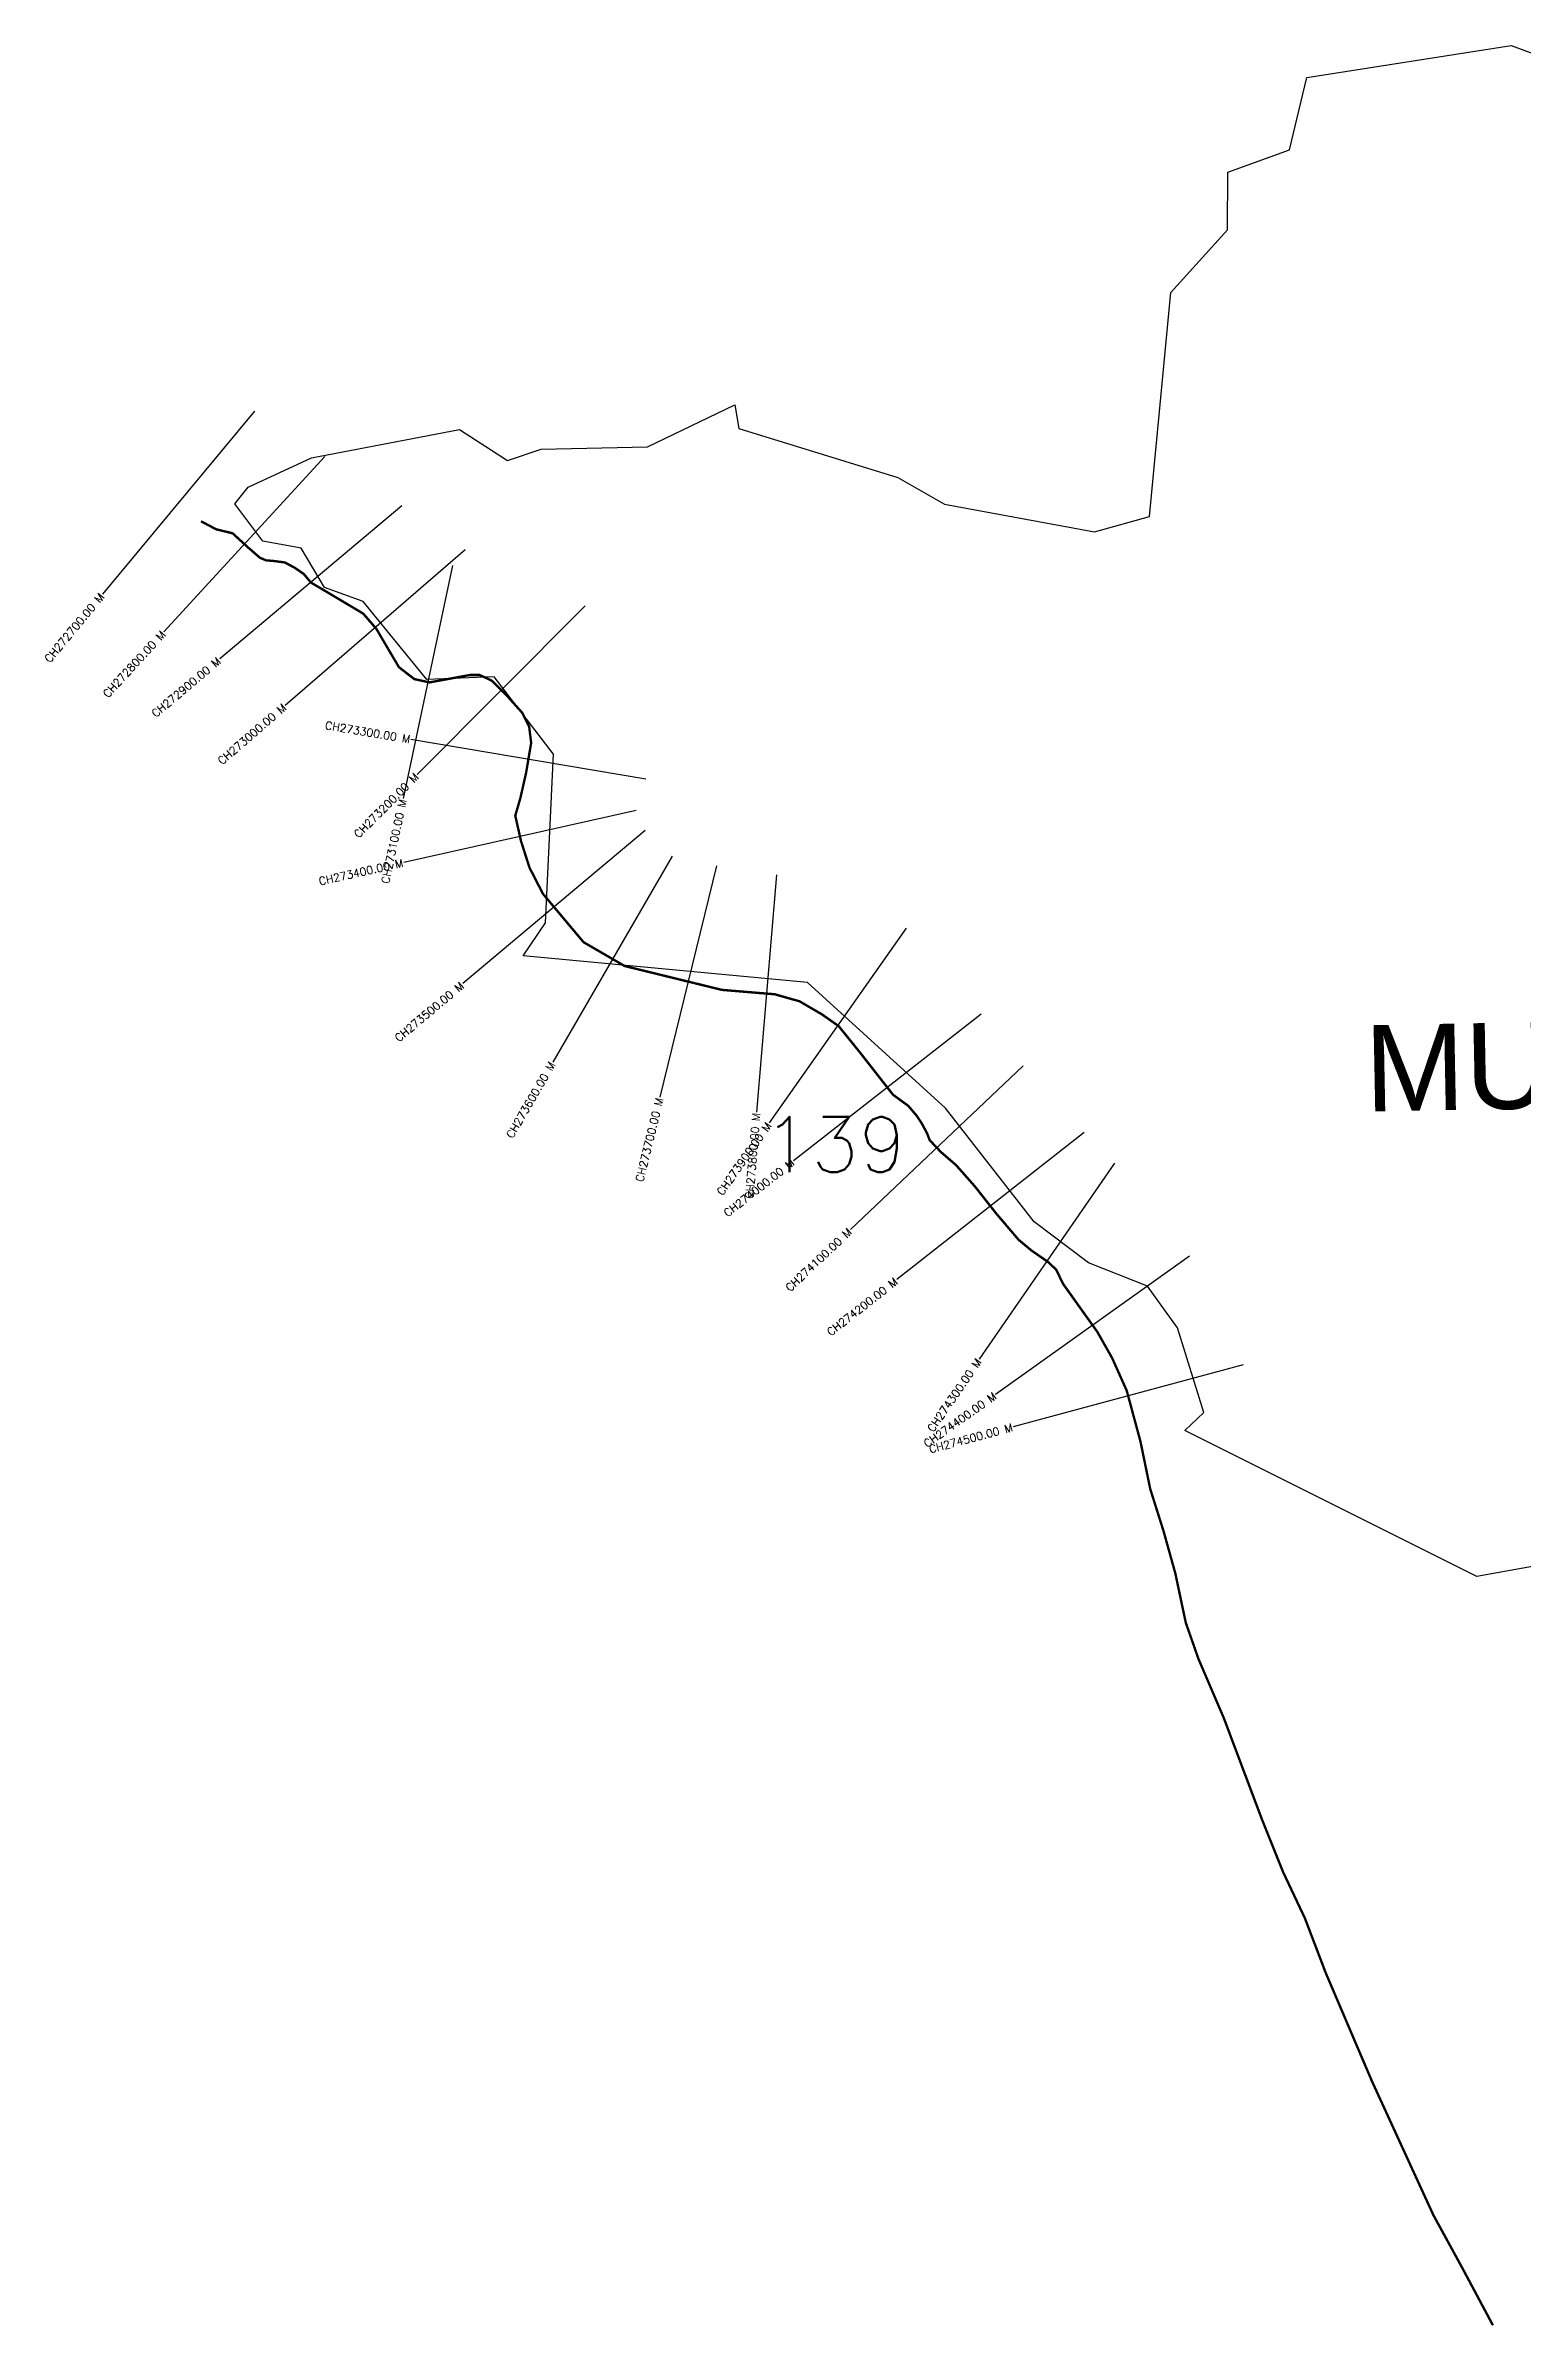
# Model space of a CAD drawing. Header units: metres. Extents: x 282315 to 285881, y 2027197 to 2030340.
# Drawn here: x 282315 to 284175, y 2027197 to 2030072 of the extents above; entities that cross this region are included whole.
import ezdxf
from ezdxf.enums import TextEntityAlignment as Align

# ---------------------------------------------------------------- set-up
doc = ezdxf.new("R2010")
doc.units = ezdxf.units.M
for name, color, linetype in [('CS', 134, 'Continuous'), ('CSMark', 6, 'Continuous'), ('NATURALLY PROTECTED', 3, 'Continuous'), ('village', 3, 'Continuous'), ('VILLAGE NAME', 250, 'Continuous')]:
    doc.layers.add(name, color=color, linetype=linetype)
doc.styles.get("Standard").update_dxf_attribs({"font": 'simplex.shx'})

msp = doc.modelspace()

# ---------------------------------------------------------------- linework, layer by layer
at = {"layer": 'CS'}
for p, q in [((282578.1, 2029611), (282386.3, 2029380.4)), ((282666.7, 2029553.8), (282463.8, 2029332.8)), ((282763.7, 2029491.6), (282534.1, 2029298.6)), ((282843.4, 2029436.3), (282616.6, 2029240)), ((282827.2, 2029416.3), (282765, 2029122.9)), ((282994.6, 2029365.7), (282782.9, 2029153.2)), ((283070.8, 2029147.3), (282775, 2029197.2)), ((283058.6, 2029107.7), (282765.9, 2029042.1)), ((283070.2, 2029082.3), (282840.4, 2028889.5)), ((283104.2, 2029050.2), (282953.7, 2028790.7)), ((283159.9, 2029037.8), (283088.5, 2028746.4)), ((283235.3, 2029026.4), (283210.2, 2028727.5)), ((283398.8, 2028959.5), (283226.4, 2028714)), ((283493.2, 2028851.2), (283256.9, 2028666.2)), ((283546.3, 2028785.8), (283328.6, 2028579.5)), ((283622.8, 2028701.8), (283386.9, 2028516.5)), ((283661.1, 2028663.3), (283490.8, 2028416.3)), ((283755.8, 2028546), (283511.5, 2028371.8)), ((283823.2, 2028408.9), (283533.6, 2028330.9))]:
    msp.add_line(p, q, dxfattribs=at)
at = {"layer": 'NATURALLY PROTECTED', "const_width": 3, "flags": 128}
msp.add_lwpolyline([(282510.5, 2029472.2), (282529.6, 2029462), (282550.3, 2029457), (282570.3, 2029438.7), (282584.8, 2029426.1), (282592.6, 2029422.9), (282603, 2029422), (282616.2, 2029420.2), (282628.5, 2029413.6), (282640, 2029405.7), (282649, 2029394.9), (282673.2, 2029380.6), (282714.8, 2029355.8), (282731.4, 2029336.6), (282745.9, 2029311.9), (282759.9, 2029288.2), (282779.3, 2029273.2), (282798.4, 2029269.1), (282849.3, 2029278.4), (282861.6, 2029278.4), (282876.8, 2029271.3), (282896.1, 2029252.1), (282915.4, 2029230.5), (282923.9, 2029213.2), (282926.4, 2029192.9), (282920.1, 2029155.5), (282912.8, 2029123.3), (282906.4, 2029101.1), (282913.6, 2029069.1), (282924.3, 2029035.7), (282941.2, 2029002.7), (282992.4, 2028941.7), (283044.1, 2028911.7), (283166.7, 2028881.6), (283233.1, 2028876.1), (283264.5, 2028867.2), (283292.9, 2028850.6), (283313.8, 2028835.9), (283341.4, 2028801.7), (283382.2, 2028749.5), (283401.5, 2028735.4), (283412, 2028723), (283418.2, 2028713.7), (283425.1, 2028700.9), (283428.4, 2028692.2), (283442.7, 2028677.1), (283461.6, 2028660.8), (283485.3, 2028634), (283512.3, 2028599.7), (283540.5, 2028566.6), (283556.7, 2028553.1), (283577, 2028539.1), (283587.8, 2028529), (283596.3, 2028511.3), (283639.6, 2028450.6), (283658.1, 2028417.9), (283676.6, 2028376.6), (283693.9, 2028312.5), (283706.2, 2028252.7), (283723, 2028199.5), (283737.8, 2028146.4), (283751, 2028084.1), (283766.9, 2028038.7), (283799, 2027963.7), (283847.2, 2027835.6), (283873.4, 2027770.3), (283901, 2027711.8), (283927.1, 2027643.3), (283985.6, 2027506.1), (284062.8, 2027337.8), (284100, 2027269.7), (284137.8, 2027198.9)], dxfattribs=at)
at = {"layer": 'village', "color": 6}
msp.add_polyline3d([(284693.9, 2028246, 0), (284117.5, 2028142.2, 0), (283749.9, 2028326.2, 0), (283773.7, 2028349, 0), (283740.6, 2028455.8, 0), (283702.8, 2028508.2, 0), (283628.4, 2028537.5, 0), (283559.9, 2028589.2, 0), (283448.2, 2028732.7, 0), (283274.4, 2028890.9, 0), (282916.5, 2028924.7, 0), (282944.5, 2028966.1, 0), (282954.4, 2029178.7, 0), (282880, 2029276.2, 0), (282794.8, 2029272.6, 0), (282714.7, 2029371, 0), (282666.1, 2029388.8, 0), (282636.9, 2029438.2, 0), (282588.3, 2029447, 0), (282553.2, 2029494, 0), (282569.8, 2029515.3, 0), (282649.7, 2029552.2, 0), (282836.3, 2029587.6, 0), (282896.8, 2029548.9, 0), (282938.9, 2029562.8, 0), (283073, 2029566, 0), (283182.8, 2029619, 0), (283188.1, 2029588.9, 0), (283388.4, 2029527.5, 0), (283447.2, 2029493.9, 0), (283636.2, 2029458.8, 0), (283705.4, 2029478.1, 0), (283732, 2029760.4, 0), (283803.4, 2029839.4, 0), (283803.8, 2029912.2, 0), (283881.6, 2029940.3, 0), (283903.3, 2030031.3, 0), (284161, 2030071.5, 0), (284229.2, 2030046.6, 0)], dxfattribs=at)

# ---------------------------------------------------------------- texts
at = {"insert": (283218.9, 2028721.8), "char_height": 70, "attachment_point": 1}
msp.add_mtext_dynamic_manual_height_columns('139', width=95.172, gutter_width=1, heights=[0], dxfattribs=at)
at = {"layer": 'CSMark'}
for s, rotation, p in [('CH272700.00 M', 50.2569, (282385.7, 2029379.6)), ('CH272800.00 M', 47.4306, (282463.1, 2029332.1)), ('CH272900.00 M', 40.0547, (282533.3, 2029297.9)), ('CH273000.00 M', 40.8695, (282615.8, 2029239.4)), ('CH273300.00 M', 350.4376, (282774, 2029197.3)), ('CH273200.00 M', 45.0957, (282782.2, 2029152.5)), ('CH273100.00 M', 78.0356, (282764.8, 2029121.9)), ('CH273400.00 M', 12.6273, (282764.9, 2029041.9)), ('CH273500.00 M', 40.0092, (282839.6, 2028888.8)), ('CH273600.00 M', 59.8756, (282953.2, 2028789.9)), ('CH273700.00 M', 76.2483, (283088.3, 2028745.4)), ('CH273800.00 M', 85.1888, (283210.1, 2028726.5)), ('CH273900.00 M', 54.9064, (283225.8, 2028713.2)), ('CH274000.00 M', 38.0539, (283256.1, 2028665.6)), ('CH274100.00 M', 43.4571, (283327.9, 2028578.8)), ('CH274200.00 M', 38.1506, (283386.1, 2028515.8)), ('CH274300.00 M', 55.4176, (283490.3, 2028415.5)), ('CH274400.00 M', 35.4872, (283510.7, 2028371.3)), ('CH274500.00 M', 15.077, (283532.6, 2028330.6))]:
    msp.add_text(s, height=10, rotation=rotation, dxfattribs=at).set_placement(p, align=Align.MIDDLE_RIGHT)
at = {"layer": 'VILLAGE NAME', "insert": (283975.1, 2028836.9), "char_height": 108.748, "attachment_point": 1, "rotation": 1.1028}
msp.add_mtext_dynamic_manual_height_columns('{\\fArial|b0|i0|c0|p34;MURUD (RURAL)}', width=1688.823, gutter_width=543.7, heights=[0], dxfattribs=at)

doc.saveas('drawing.dxf')
